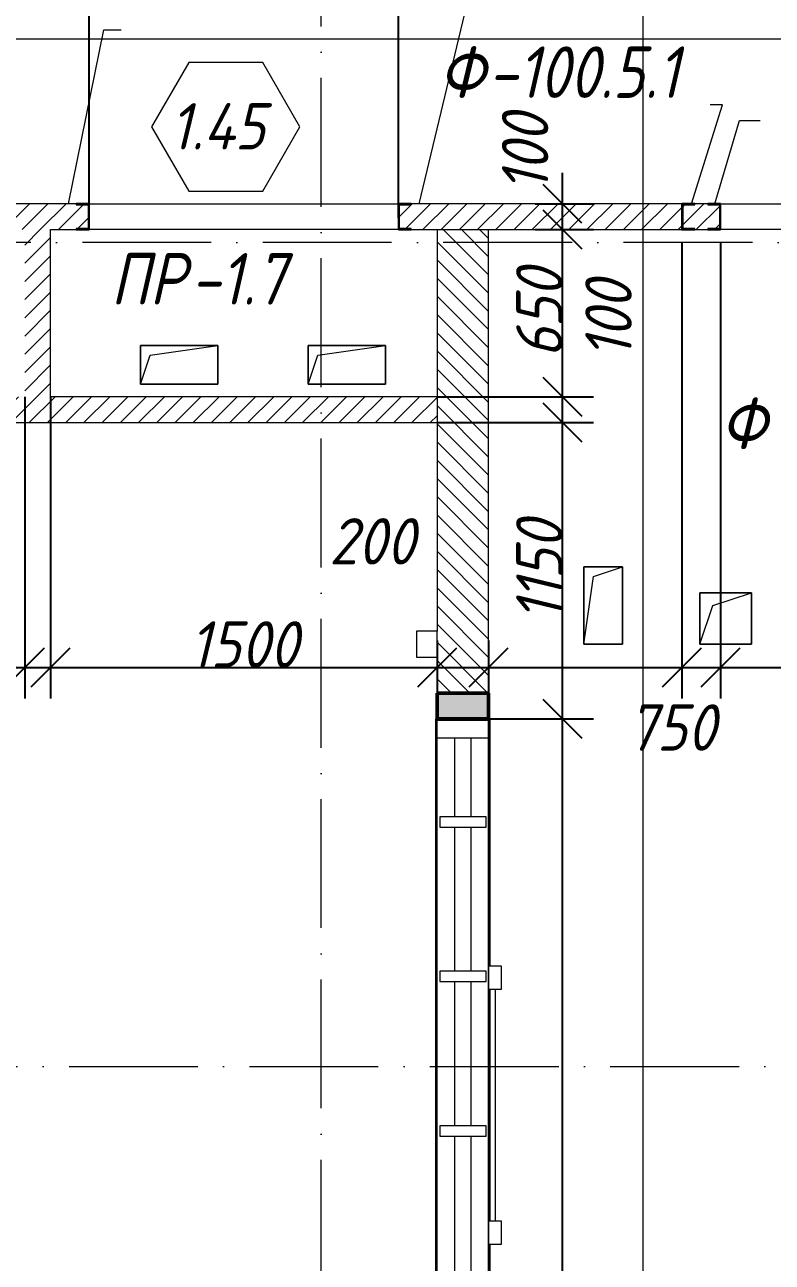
# Model space of a CAD drawing. Header units: millimetres. Extents: x -356862 to 418287, y 0 to 839748.
# Drawn here: x -78651 to -75750, y 608338 to 613143 of the extents above; entities that cross this region are included whole.
import ezdxf

# ---------------------------------------------------------------- set-up
doc = ezdxf.new("R2010")
doc.units = ezdxf.units.MM
doc.linetypes.add('50_200_ШТРИХ_1Т_ш5_п1_п1_', pattern=[700, 500, -100, 0, -100])
for name, color, linetype, lineweight in [('A-____-____-DIMS', 7, 'Continuous', 9), ('A-DOOR-____-IDEN', 7, 'Continuous', 9), ('A-DOOR-____-MCUT', 7, 'Continuous', 13), ('A-DOOR-____-OTLN', 7, 'Continuous', 9), ('A-FLOR-____-OTLN', 7, 'Continuous', 9), ('A-GENM-____-IDEN', 7, 'Continuous', 9), ('A-GENM-____-MCUT', 7, 'Continuous', 25), ('A-GENM-____-OTLN', 7, 'Continuous', 9), ('A-GENM-____-OTLN-1', 7, 'Continuous', 25), ('A-WALL-FNSH-MCUT-1', 7, 'Continuous', 9), ('E-ELEC-EQPM-OTLN', 7, 'Continuous', 9), ('S-BEAM-____-OTLN', 7, 'Continuous', 9), ('S-COLS-____-OTLN', 7, 'Continuous', 9), ('S-GRID-____-OTLN-1', 7, '50_200_ШТРИХ_1Т_ш5_п1_п1_', 9)]:
    doc.layers.add(name, color=color, linetype=linetype, lineweight=lineweight)
for name, color, linetype, lineweight, true_color in [('A-DOOR-____-OTLN-1', 7, 'Continuous', 9, 0xffffff), ('A-WALL-____-MCUT-4', 7, 'Continuous', 13, 0x000000), ('A-WALL-____-PATT-3', 9, 'Continuous', 9, 0x808080), ('A-WALL-____-PATT-4', 9, 'Continuous', 9, 0x808080), ('G-____-____-SYMB-1', 9, 'Continuous', 9, 0x808080), ('G-____-____-SYMB-2', 7, 'Continuous', 9, 0x000000), ('I-WALL-____-OTLN-1', 7, 'Continuous', 9, 0x000000), ('I-WALL-____-OTLN-2', 7, 'Continuous', 9, 0x000000), ('S-COLS-____-MCUT-1', 7, 'Continuous', 50, 0x000000), ('S-COLS-____-OTLN-1', 7, 'Continuous', 9, 0x000000)]:
    doc.layers.add(name, color=color, linetype=linetype, lineweight=lineweight, true_color=true_color)
doc.styles.add('ISOCPEUR_I_10', font='isocpeui.ttf', dxfattribs={"width": 0.9, "height": 180})
doc.styles.add('ISOCPEUR_I_14', font='isocpeui.ttf', dxfattribs={"width": 0.9, "height": 180})
doc.styles.add('ISOCPEUR_I_2', font='isocpeui.ttf', dxfattribs={"width": 0.85, "height": 2.3})
doc.dimstyles.new('ISO-1_8_0_9К_СРЕДНИЙ_Кладочные_5', dxfattribs={"dimscale": 304.8, "dimtxt": 179.276612, "dimasz": 0.492126, "dimexe": 0.393701, "dimexo": 0, "dimgap": 0, "dimtad": 1, "dimdec": 3, "dimrnd": 0.001, "dimdsep": 46, "dimtxsty": 'ISOCPEUR_I_10', "dimblk1": 'OBLIQUE', "dimblk2": 'OBLIQUE', "dimsah": 1, "dimcen": 0.09, "dimdle": 0.393701, "dimazin": 0, "dimtfac": 1, "dimtdec": 4, "dimtix": 1, "dimtmove": 2, "dimatfit": 3, "dimfxl": 1, "dimtvp": 1, "dimtolj": 1, "dimtzin": 0, "dimarcsym": 2})
doc.dimstyles.new('ISO-1_8_0_9К_СРЕДНИЙ_Кладочные_6', dxfattribs={"dimscale": 304.8, "dimtxt": 179.276612, "dimasz": 0.492126, "dimexe": 0.393701, "dimexo": 0, "dimgap": 0, "dimtad": 1, "dimdec": 3, "dimrnd": 0.001, "dimdsep": 46, "dimtxsty": 'ISOCPEUR_I_14', "dimblk1": 'OBLIQUE', "dimblk2": 'OBLIQUE', "dimsah": 1, "dimcen": 0.09, "dimdle": 0.393701, "dimazin": 0, "dimtfac": 1, "dimtdec": 4, "dimtix": 1, "dimtmove": 0, "dimatfit": 3, "dimfxl": 1, "dimtvp": 1, "dimtolj": 1, "dimtzin": 0, "dimarcsym": 2})
pattern_1 = [(45, (-175000.736, 544716.51), (-35.35534, 35.35534), [])]

# ---------------------------------------------------------------- blocks, each defined once
blk = doc.blocks.new('154_Фахверк_СКБ_Швеллер - Тип_100_4010-27789772-АР1_Кладочный план 1 этажа в осях 1-64_Ю-ЯЯ')
at = {"layer": 'A-GENM-____-MCUT'}
for p, q in [((175, 50), (125, 50)), ((125, 50), (125, -50)), ((175, 47), (175, 50)), ((128, 47), (175, 47)), ((128, -47), (128, 47)), ((175, -47), (128, -47)), ((175, -50), (175, -47)), ((125, -50), (175, -50))]:
    blk.add_line(p, q, dxfattribs=at)
blk = doc.blocks.new('DM_Штора_Противопожарная_Doormaster_EI-60 - ш_900 х в_2300 горячий цех-29093161-АР1_Кладочный план 1 этажа в осях 1-64_Ю-ЯЯ')
at = {"layer": 'A-DOOR-____-MCUT'}
for p, q in [((-325, 150), (-415, 150)), ((-415, 150), (-415, 100)), ((-325, 100), (-325, 150)), ((575, 150), (575, 100)), ((665, 150), (575, 150)), ((665, 100), (665, 150)), ((-415, 100), (-325, 100)), ((-325, 125), (575, 125)), ((575, 100), (665, 100))]:
    blk.add_line(p, q, dxfattribs=at)
at = {"layer": 'E-ELEC-EQPM-OTLN'}
for p, q in [((-1615, -100), (-1715, -100)), ((-1715, -100), (-1715, -180)), ((-1615, -180), (-1615, -100)), ((-1715, -180), (-1615, -180))]:
    blk.add_line(p, q, dxfattribs=at)
blk = doc.blocks.new('ПР_Уголок - ПР_Уголок-37035708-АР1_Кладочный план 1 этажа в осях 1-64_Ю-ЯЯ')
at = {"layer": 'S-BEAM-____-OTLN'}
for p, q in [((0, 0), (0, -6)), ((0, 0), (6800, 0)), ((380, -75), (75, -75)), ((980, -75), (420, -75)), ((1580, -75), (1020, -75)), ((2180, -75), (1620, -75))]:
    blk.add_line(p, q, dxfattribs=at)
blk = doc.blocks.new('ПР_Уголок - ПР_Уголок-37035709-АР1_Кладочный план 1 этажа в осях 1-64_Ю-ЯЯ')
at = {"layer": 'S-BEAM-____-OTLN'}
for p, q in [((75, 75), (380, 75)), ((420, 75), (980, 75)), ((1020, 75), (1580, 75)), ((1620, 75), (2180, 75)), ((0, 6), (0, 0)), ((960, 0), (0, 0)), ((1950, 0), (1050, 0)), ((6800, 0), (2040, 0))]:
    blk.add_line(p, q, dxfattribs=at)
blk = doc.blocks.new('ПР_Уголок - ПР_Уголок-37035710-АР1_Кладочный план 1 этажа в осях 1-64_Ю-ЯЯ')
at = {"layer": 'S-BEAM-____-OTLN'}
for p, q in [((0, -6), (0, 0)), ((200, 0), (200, -6)), ((0, -75), (0, -6)), ((200, -6), (0, -6)), ((200, -6), (200, -75)), ((200, -75), (0, -75))]:
    blk.add_line(p, q, dxfattribs=at)
blk = doc.blocks.new('ПР_Пластина - ПР_Пластина-27605713-АР1_Кладочный план 1 этажа в осях 1-64_Ю-ЯЯ')
at = {"layer": 'S-BEAM-____-OTLN'}
for p, q in [((40, 180), (0, 180)), ((0, 180), (0, 0)), ((40, 0), (40, 180)), ((0, 0), (40, 0))]:
    blk.add_line(p, q, dxfattribs=at)
blk = doc.blocks.new('AR_Отверстие прямоугольное _в плите_ - AR_Отверстие прямоугольное _в плите_-30229441-АР1_Кладочный план 1 этажа в осях 1-64_Ю-ЯЯ')
at = {"layer": 'A-GENM-____-OTLN'}
for p, q in [((150, 75), (-150, 75)), ((-150, 75), (-150, -75)), ((-112.5, 37.5), (150, 75)), ((150, -75), (150, 75)), ((-150, -75), (-112.5, 37.5)), ((-150, -75), (150, -75))]:
    blk.add_line(p, q, dxfattribs=at)
blk = doc.blocks.new('AR_Отверстие прямоугольное _в плите_ - AR_Отверстие прямоугольное _в плите_-30459630-АР1_Кладочный план 1 этажа в осях 1-64_Ю-ЯЯ')
at = {"layer": 'A-GENM-____-OTLN'}
for p, q in [((75, 150), (-75, 150)), ((-75, 150), (-75, -150)), ((-37.5, 112.5), (75, 150)), ((75, -150), (75, 150)), ((-75, -150), (-37.5, 112.5)), ((-75, -150), (75, -150))]:
    blk.add_line(p, q, dxfattribs=at)
blk = doc.blocks.new('AR_Отверстие прямоугольное _в плите_ - AR_Отверстие прямоугольное _в плите_-30459597-АР1_Кладочный план 1 этажа в осях 1-64_Ю-ЯЯ')
at = {"layer": 'A-GENM-____-OTLN'}
for p, q in [((100, 100), (-100, 100)), ((-100, 100), (-100, -100)), ((-50, 50), (100, 100)), ((100, -100), (100, 100)), ((-100, -100), (-50, 50)), ((-100, -100), (100, -100))]:
    blk.add_line(p, q, dxfattribs=at)
blk = doc.blocks.new('Проем_Дверь_Прямоугольный - 6800х2300h_витражные проемы-35273744-АР1_Кладочный план 1 этажа в осях 1-64_Ю-ЯЯ')
at = {"layer": 'A-DOOR-____-OTLN-1'}
for p, q in [((3400, 100), (-3400, 100)), ((3400, -100), (-3400, -100))]:
    blk.add_line(p, q, dxfattribs=at)
blk = doc.blocks.new('BSC_Колонна _Прямоугольная1 - 200х100 _металл_-35572301-АР1_Кладочный план 1 этажа в осях 1-64_Ю-ЯЯ')
at = {"layer": 'S-COLS-____-OTLN-1'}
blk.add_hatch(color=256, dxfattribs=at).paths.add_polyline_path([(100, -50), (100, 50), (-100, 50), (-100, -50)], flags=0)
at = {"layer": 'S-COLS-____-MCUT-1'}
for p, q in [((100, 50), (-100, 50)), ((-100, 50), (-100, -50)), ((100, -50), (100, 50)), ((-100, -50), (100, -50))]:
    blk.add_line(p, q, dxfattribs=at)
blk = doc.blocks.new('154_Фахверк_СКБ_Швеллер - Тип_100_4010_1-28088705-АР1_Кладочный план 1 этажа в осях 1-64_Ю-ЯЯ')
at = {"layer": 'A-GENM-____-MCUT'}
for p, q in [((175, 50), (125, 50)), ((125, 50), (125, -50)), ((175, 47), (175, 50)), ((128, 47), (175, 47)), ((128, -47), (128, 47)), ((175, -47), (128, -47)), ((175, -50), (175, -47)), ((125, -50), (175, -50))]:
    blk.add_line(p, q, dxfattribs=at)
blk = doc.blocks.new('_Oblique')
at = {"color": 0, "linetype": 'ByBlock', "lineweight": -2}
blk.add_line((-0.5, -0.5), (0.5, 0.5), dxfattribs=at)
blk = doc.blocks.new('*D13031')
at = {"layer": 'A-____-____-DIMS', "color": 0, "lineweight": -2, "transparency": 16777216}
for p, q in [((-76564, 603527.6), (-76564, 610567.6)), ((-76850.7, 610447.6), (-76444, 610447.6)), ((-76850.7, 603647.6), (-76444, 603647.6))]:
    blk.add_line(p, q, dxfattribs=at)
at = {"layer": 'Defpoints', "color": 0, "transparency": 16777216}
for p in [(-76850.7, 610447.6), (-76564, 610447.6), (-76850.7, 603647.6)]:
    blk.add_point(p, dxfattribs=at)
at = {"layer": 'A-____-____-DIMS', "color": 0, "lineweight": -2, "transparency": 16777216, "xscale": 150, "yscale": 150, "zscale": 150}
for p, rotation in [((-76564, 610447.6), 90), ((-76564, 603647.6), 270)]:
    blk.add_blockref('_Oblique', p, dxfattribs=dict(at, rotation=rotation))
at = {"layer": 'A-____-____-DIMS', "color": 0, "transparency": 16777216, "insert": (-76654, 607047.6), "char_height": 180, "width": 546.104, "attachment_point": 5, "rotation": 90, "style": 'ISOCPEUR_I_14'}
blk.add_mtext('\\A1;6800', dxfattribs=at)
blk = doc.blocks.new('*D13032')
at = {"layer": 'A-____-____-DIMS', "color": 0, "lineweight": -2, "transparency": 16777216}
for p, q in [((-76564, 610327.6), (-76564, 611717.6)), ((-77050.7, 611597.6), (-76444, 611597.6)), ((-76850.7, 610447.6), (-76444, 610447.6))]:
    blk.add_line(p, q, dxfattribs=at)
at = {"layer": 'Defpoints', "color": 0, "transparency": 16777216}
for p in [(-77050.7, 611597.6), (-76564, 611597.6), (-76850.7, 610447.6)]:
    blk.add_point(p, dxfattribs=at)
at = {"layer": 'A-____-____-DIMS', "color": 0, "lineweight": -2, "transparency": 16777216, "xscale": 150, "yscale": 150, "zscale": 150}
for p, rotation in [((-76564, 611597.6), 90), ((-76564, 610447.6), 270)]:
    blk.add_blockref('_Oblique', p, dxfattribs=dict(at, rotation=rotation))
at = {"layer": 'A-____-____-DIMS', "color": 0, "transparency": 16777216, "insert": (-76654, 611022.6), "char_height": 180, "width": 463.361, "attachment_point": 5, "rotation": 90, "style": 'ISOCPEUR_I_14'}
blk.add_mtext('\\A1;1150', dxfattribs=at)
blk = doc.blocks.new('*D13033')
at = {"layer": 'A-____-____-DIMS', "color": 0, "lineweight": -2, "transparency": 16777216}
for p, q in [((-76564, 611477.6), (-76564, 611817.6)), ((-77050.7, 611697.6), (-76444, 611697.6)), ((-77050.7, 611597.6), (-76444, 611597.6))]:
    blk.add_line(p, q, dxfattribs=at)
at = {"layer": 'Defpoints', "color": 0, "transparency": 16777216}
for p in [(-77050.7, 611697.6), (-76564, 611697.6), (-77050.7, 611597.6)]:
    blk.add_point(p, dxfattribs=at)
at = {"layer": 'A-____-____-DIMS', "color": 0, "lineweight": -2, "transparency": 16777216, "xscale": 150, "yscale": 150, "zscale": 150}
for p, rotation in [((-76564, 611697.6), 90), ((-76564, 611597.6), 270)]:
    blk.add_blockref('_Oblique', p, dxfattribs=dict(at, rotation=rotation))
at = {"layer": 'A-____-____-DIMS', "color": 0, "transparency": 16777216, "insert": (-76475.6, 611846.1), "char_height": 180, "width": 368.207, "attachment_point": 1, "rotation": 90, "line_spacing_factor": 1.149209, "style": 'ISOCPEUR_I_10'}
blk.add_mtext('\\A1;100', dxfattribs=at)
blk = doc.blocks.new('*D13034')
at = {"layer": 'A-____-____-DIMS', "color": 0, "lineweight": -2, "transparency": 16777216}
for p, q in [((-76564, 611577.6), (-76564, 612467.6)), ((-76670.1, 612347.6), (-76444, 612347.6)), ((-77050.7, 611697.6), (-76444, 611697.6))]:
    blk.add_line(p, q, dxfattribs=at)
at = {"layer": 'Defpoints', "color": 0, "transparency": 16777216}
for p in [(-76670.1, 612347.6), (-76564, 612347.6), (-77050.7, 611697.6)]:
    blk.add_point(p, dxfattribs=at)
at = {"layer": 'A-____-____-DIMS', "color": 0, "lineweight": -2, "transparency": 16777216, "xscale": 150, "yscale": 150, "zscale": 150}
for p, rotation in [((-76564, 612347.6), 90), ((-76564, 611697.6), 270)]:
    blk.add_blockref('_Oblique', p, dxfattribs=dict(at, rotation=rotation))
at = {"layer": 'A-____-____-DIMS', "color": 0, "transparency": 16777216, "insert": (-76654, 612022.6), "char_height": 180, "width": 409.578, "attachment_point": 5, "rotation": 90, "style": 'ISOCPEUR_I_14'}
blk.add_mtext('\\A1;650', dxfattribs=at)
blk = doc.blocks.new('*D13035')
at = {"layer": 'A-____-____-DIMS', "color": 0, "lineweight": -2, "transparency": 16777216}
for p, q in [((-76564, 612227.6), (-76564, 612567.6)), ((-76670.1, 612447.6), (-76444, 612447.6)), ((-76670.1, 612347.6), (-76444, 612347.6))]:
    blk.add_line(p, q, dxfattribs=at)
at = {"layer": 'Defpoints', "color": 0, "transparency": 16777216}
for p in [(-76670.1, 612447.6), (-76564, 612447.6), (-76670.1, 612347.6)]:
    blk.add_point(p, dxfattribs=at)
at = {"layer": 'A-____-____-DIMS', "color": 0, "lineweight": -2, "transparency": 16777216, "xscale": 150, "yscale": 150, "zscale": 150}
for p, rotation in [((-76564, 612447.6), 90), ((-76564, 612347.6), 270)]:
    blk.add_blockref('_Oblique', p, dxfattribs=dict(at, rotation=rotation))
at = {"layer": 'A-____-____-DIMS', "color": 0, "transparency": 16777216, "insert": (-76799.2, 612493.5), "char_height": 180, "width": 368.207, "attachment_point": 1, "rotation": 90, "line_spacing_factor": 1.149209, "style": 'ISOCPEUR_I_10'}
blk.add_mtext('\\A1;100', dxfattribs=at)
blk = doc.blocks.new('*D12808')
at = {"layer": 'A-____-____-DIMS', "color": 0, "lineweight": -2, "transparency": 16777216}
for p, q in [((-80150.7, 611697.6), (-80150.7, 610526.3)), ((-78650.7, 611697.6), (-78650.7, 610526.3)), ((-80270.7, 610646.3), (-78530.7, 610646.3))]:
    blk.add_line(p, q, dxfattribs=at)
at = {"layer": 'Defpoints', "color": 0, "transparency": 16777216}
for p in [(-80150.7, 611697.6), (-78650.7, 611697.6), (-78650.7, 610646.3)]:
    blk.add_point(p, dxfattribs=at)
at = {"layer": 'A-____-____-DIMS', "color": 0, "lineweight": -2, "transparency": 16777216, "xscale": 150, "yscale": 150, "zscale": 150, "rotation": 180}
blk.add_blockref('_Oblique', (-80150.7, 610646.3), dxfattribs=at)
at = {"layer": 'A-____-____-DIMS', "color": 0, "lineweight": -2, "transparency": 16777216, "xscale": 150, "yscale": 150, "zscale": 150}
blk.add_blockref('_Oblique', (-78650.7, 610646.3), dxfattribs=at)
at = {"layer": 'A-____-____-DIMS', "color": 0, "transparency": 16777216, "insert": (-79400.7, 610736.3), "char_height": 180, "width": 504.733, "attachment_point": 5, "style": 'ISOCPEUR_I_14'}
blk.add_mtext('\\A1;1500', dxfattribs=at)
blk = doc.blocks.new('*D12809')
at = {"layer": 'A-____-____-DIMS', "color": 0, "lineweight": -2, "transparency": 16777216}
for p, q in [((-78650.7, 611697.6), (-78650.7, 610526.3)), ((-78550.7, 611697.6), (-78550.7, 610526.3)), ((-78770.7, 610646.3), (-78430.7, 610646.3))]:
    blk.add_line(p, q, dxfattribs=at)
at = {"layer": 'Defpoints', "color": 0, "transparency": 16777216}
for p in [(-78650.7, 611697.6), (-78550.7, 611697.6), (-78550.7, 610646.3)]:
    blk.add_point(p, dxfattribs=at)
at = {"layer": 'A-____-____-DIMS', "color": 0, "lineweight": -2, "transparency": 16777216, "xscale": 150, "yscale": 150, "zscale": 150, "rotation": 180}
blk.add_blockref('_Oblique', (-78650.7, 610646.3), dxfattribs=at)
at = {"layer": 'A-____-____-DIMS', "color": 0, "lineweight": -2, "transparency": 16777216, "xscale": 150, "yscale": 150, "zscale": 150}
blk.add_blockref('_Oblique', (-78550.7, 610646.3), dxfattribs=at)
at = {"layer": 'A-____-____-DIMS', "color": 0, "transparency": 16777216, "insert": (-79193.9, 610503.9), "char_height": 180, "width": 368.207, "attachment_point": 1, "line_spacing_factor": 1.149209, "style": 'ISOCPEUR_I_10'}
blk.add_mtext('\\A1;100', dxfattribs=at)
blk = doc.blocks.new('*D12810')
at = {"layer": 'A-____-____-DIMS', "color": 0, "lineweight": -2, "transparency": 16777216}
for p, q in [((-78550.7, 611697.6), (-78550.7, 610526.3)), ((-77050.7, 610752.3), (-77050.7, 610526.3)), ((-78670.7, 610646.3), (-76930.7, 610646.3))]:
    blk.add_line(p, q, dxfattribs=at)
at = {"layer": 'Defpoints', "color": 0, "transparency": 16777216}
for p in [(-78550.7, 611697.6), (-77050.7, 610752.3), (-77050.7, 610646.3)]:
    blk.add_point(p, dxfattribs=at)
at = {"layer": 'A-____-____-DIMS', "color": 0, "lineweight": -2, "transparency": 16777216, "xscale": 150, "yscale": 150, "zscale": 150, "rotation": 180}
blk.add_blockref('_Oblique', (-78550.7, 610646.3), dxfattribs=at)
at = {"layer": 'A-____-____-DIMS', "color": 0, "lineweight": -2, "transparency": 16777216, "xscale": 150, "yscale": 150, "zscale": 150}
blk.add_blockref('_Oblique', (-77050.7, 610646.3), dxfattribs=at)
at = {"layer": 'A-____-____-DIMS', "color": 0, "transparency": 16777216, "insert": (-77800.7, 610736.3), "char_height": 180, "width": 504.733, "attachment_point": 5, "style": 'ISOCPEUR_I_14'}
blk.add_mtext('\\A1;1500', dxfattribs=at)
blk = doc.blocks.new('*D12811')
at = {"layer": 'A-____-____-DIMS', "color": 0, "lineweight": -2, "transparency": 16777216}
for p, q in [((-77050.7, 610752.3), (-77050.7, 610526.3)), ((-76850.7, 610752.3), (-76850.7, 610526.3)), ((-77170.7, 610646.3), (-76730.7, 610646.3))]:
    blk.add_line(p, q, dxfattribs=at)
at = {"layer": 'Defpoints', "color": 0, "transparency": 16777216}
for p in [(-77050.7, 610752.3), (-76850.7, 610752.3), (-76850.7, 610646.3)]:
    blk.add_point(p, dxfattribs=at)
at = {"layer": 'A-____-____-DIMS', "color": 0, "lineweight": -2, "transparency": 16777216, "xscale": 150, "yscale": 150, "zscale": 150, "rotation": 180}
blk.add_blockref('_Oblique', (-77050.7, 610646.3), dxfattribs=at)
at = {"layer": 'A-____-____-DIMS', "color": 0, "lineweight": -2, "transparency": 16777216, "xscale": 150, "yscale": 150, "zscale": 150}
blk.add_blockref('_Oblique', (-76850.7, 610646.3), dxfattribs=at)
at = {"layer": 'A-____-____-DIMS', "color": 0, "transparency": 16777216, "insert": (-77469.9, 611226.9), "char_height": 180, "width": 409.578, "attachment_point": 1, "line_spacing_factor": 1.149209, "style": 'ISOCPEUR_I_10'}
blk.add_mtext('\\A1;200', dxfattribs=at)
blk = doc.blocks.new('*D12812')
at = {"layer": 'A-____-____-DIMS', "color": 0, "lineweight": -2, "transparency": 16777216}
for p, q in [((-76100.7, 612297.6), (-76100.7, 610526.3)), ((-76850.7, 610752.3), (-76850.7, 610526.3)), ((-76970.7, 610646.3), (-75980.7, 610646.3))]:
    blk.add_line(p, q, dxfattribs=at)
at = {"layer": 'Defpoints', "color": 0, "transparency": 16777216}
for p in [(-76100.7, 612297.6), (-76850.7, 610752.3), (-76100.7, 610646.3)]:
    blk.add_point(p, dxfattribs=at)
at = {"layer": 'A-____-____-DIMS', "color": 0, "lineweight": -2, "transparency": 16777216, "xscale": 150, "yscale": 150, "zscale": 150, "rotation": 180}
blk.add_blockref('_Oblique', (-76850.7, 610646.3), dxfattribs=at)
at = {"layer": 'A-____-____-DIMS', "color": 0, "lineweight": -2, "transparency": 16777216, "xscale": 150, "yscale": 150, "zscale": 150}
blk.add_blockref('_Oblique', (-76100.7, 610646.3), dxfattribs=at)
at = {"layer": 'A-____-____-DIMS', "color": 0, "transparency": 16777216, "insert": (-76312.2, 610503.9), "char_height": 180, "width": 409.578, "attachment_point": 1, "line_spacing_factor": 1.149209, "style": 'ISOCPEUR_I_10'}
blk.add_mtext('\\A1;750', dxfattribs=at)
blk = doc.blocks.new('*D12813')
at = {"layer": 'A-____-____-DIMS', "color": 0, "lineweight": -2, "transparency": 16777216}
for p, q in [((-76100.7, 612297.6), (-76100.7, 610526.3)), ((-75950.7, 612297.6), (-75950.7, 610526.3)), ((-76220.7, 610646.3), (-75830.7, 610646.3))]:
    blk.add_line(p, q, dxfattribs=at)
at = {"layer": 'Defpoints', "color": 0, "transparency": 16777216}
for p in [(-76100.7, 612297.6), (-75950.7, 612297.6), (-75950.7, 610646.3)]:
    blk.add_point(p, dxfattribs=at)
at = {"layer": 'A-____-____-DIMS', "color": 0, "lineweight": -2, "transparency": 16777216, "xscale": 150, "yscale": 150, "zscale": 150, "rotation": 180}
blk.add_blockref('_Oblique', (-76100.7, 610646.3), dxfattribs=at)
at = {"layer": 'A-____-____-DIMS', "color": 0, "lineweight": -2, "transparency": 16777216, "xscale": 150, "yscale": 150, "zscale": 150}
blk.add_blockref('_Oblique', (-75950.7, 610646.3), dxfattribs=at)
at = {"layer": 'A-____-____-DIMS', "color": 0, "transparency": 16777216, "insert": (-75677, 610503.9), "char_height": 180, "width": 368.207, "attachment_point": 1, "line_spacing_factor": 1.149209, "style": 'ISOCPEUR_I_10'}
blk.add_mtext('\\A1;150', dxfattribs=at)
blk = doc.blocks.new('*D12814')
at = {"layer": 'A-____-____-DIMS', "color": 0, "lineweight": -2, "transparency": 16777216}
for p, q in [((-75950.7, 612297.6), (-75950.7, 610526.3)), ((-74850.7, 612297.6), (-74850.7, 610526.3)), ((-76070.7, 610646.3), (-74730.7, 610646.3))]:
    blk.add_line(p, q, dxfattribs=at)
at = {"layer": 'Defpoints', "color": 0, "transparency": 16777216}
for p in [(-75950.7, 612297.6), (-74850.7, 612297.6), (-74850.7, 610646.3)]:
    blk.add_point(p, dxfattribs=at)
at = {"layer": 'A-____-____-DIMS', "color": 0, "lineweight": -2, "transparency": 16777216, "xscale": 150, "yscale": 150, "zscale": 150, "rotation": 180}
blk.add_blockref('_Oblique', (-75950.7, 610646.3), dxfattribs=at)
at = {"layer": 'A-____-____-DIMS', "color": 0, "lineweight": -2, "transparency": 16777216, "xscale": 150, "yscale": 150, "zscale": 150}
blk.add_blockref('_Oblique', (-74850.7, 610646.3), dxfattribs=at)
at = {"layer": 'A-____-____-DIMS', "color": 0, "transparency": 16777216, "insert": (-75400.7, 610736.3), "char_height": 180, "width": 463.361, "attachment_point": 5, "style": 'ISOCPEUR_I_14'}
blk.add_mtext('\\A1;1100', dxfattribs=at)
blk = doc.blocks.new('*D12823')
at = {"layer": 'A-____-____-DIMS', "color": 0, "lineweight": -2, "transparency": 16777216}
for p, q in [((-78800.7, 612392.8), (-78800.7, 613537.1)), ((-78400.7, 612392.8), (-78400.7, 613537.1)), ((-78920.7, 613417.1), (-78280.7, 613417.1))]:
    blk.add_line(p, q, dxfattribs=at)
at = {"layer": 'Defpoints', "color": 0, "transparency": 16777216}
for p in [(-78400.7, 613417.1), (-78800.7, 612392.8), (-78400.7, 612392.8)]:
    blk.add_point(p, dxfattribs=at)
at = {"layer": 'A-____-____-DIMS', "color": 0, "lineweight": -2, "transparency": 16777216, "xscale": 150, "yscale": 150, "zscale": 150, "rotation": 180}
blk.add_blockref('_Oblique', (-78800.7, 613417.1), dxfattribs=at)
at = {"layer": 'A-____-____-DIMS', "color": 0, "lineweight": -2, "transparency": 16777216, "xscale": 150, "yscale": 150, "zscale": 150}
blk.add_blockref('_Oblique', (-78400.7, 613417.1), dxfattribs=at)
at = {"layer": 'A-____-____-DIMS', "color": 0, "transparency": 16777216, "insert": (-78600.7, 613507.1), "char_height": 180, "width": 426.127, "attachment_point": 5, "style": 'ISOCPEUR_I_14'}
blk.add_mtext('\\A1;400', dxfattribs=at)
blk = doc.blocks.new('*D12824')
at = {"layer": 'A-____-____-DIMS', "color": 0, "lineweight": -2, "transparency": 16777216}
for p, q in [((-78400.7, 612392.8), (-78400.7, 613537.1)), ((-77200.7, 612392.8), (-77200.7, 613537.1)), ((-78520.7, 613417.1), (-77080.7, 613417.1))]:
    blk.add_line(p, q, dxfattribs=at)
at = {"layer": 'Defpoints', "color": 0, "transparency": 16777216}
for p in [(-77200.7, 613417.1), (-78400.7, 612392.8), (-77200.7, 612392.8)]:
    blk.add_point(p, dxfattribs=at)
at = {"layer": 'A-____-____-DIMS', "color": 0, "lineweight": -2, "transparency": 16777216, "xscale": 150, "yscale": 150, "zscale": 150, "rotation": 180}
blk.add_blockref('_Oblique', (-78400.7, 613417.1), dxfattribs=at)
at = {"layer": 'A-____-____-DIMS', "color": 0, "lineweight": -2, "transparency": 16777216, "xscale": 150, "yscale": 150, "zscale": 150}
blk.add_blockref('_Oblique', (-77200.7, 613417.1), dxfattribs=at)
at = {"layer": 'A-____-____-DIMS', "color": 0, "transparency": 16777216, "insert": (-77800.7, 613507.1), "char_height": 180, "width": 504.733, "attachment_point": 5, "style": 'ISOCPEUR_I_14'}
blk.add_mtext('\\A1;1200', dxfattribs=at)
blk = doc.blocks.new('Марка проема - марка проема-27336095-АР1_Кладочный план 1 этажа в осях 1-64_Ю-ЯЯ')
at = {"layer": 'A-DOOR-____-IDEN'}
for p, q in [((-1.439, 0.159), (-2.877, -2.333)), ((1.439, 0.159), (-1.439, 0.159)), ((2.877, -2.333), (1.439, 0.159)), ((-2.877, -2.333), (-1.439, -4.825)), ((1.439, -4.825), (2.877, -2.333)), ((-1.439, -4.825), (1.439, -4.825))]:
    blk.add_line(p, q, dxfattribs=at)

msp = doc.modelspace()

# ---------------------------------------------------------------- hatches: boundary and pattern name
at = {"layer": 'A-WALL-____-PATT-3'}
h = msp.add_hatch(dxfattribs=at)
h.set_pattern_fill('FP_6', color=256, style=0, pattern_type=2)
h.set_pattern_definition([(135, (-175000.736, 544716.51), (-35.35534, -35.35534), [])])
h.paths.add_polyline_path([(-76850.7357, 610547.5526), (-76850.7357, 612347.5526), (-77050.7357, 612347.5526), (-77050.7357, 610547.5526)], flags=0)
at = {"layer": 'A-WALL-____-PATT-4'}
h = msp.add_hatch(dxfattribs=at)
h.set_pattern_fill('FP_5', color=256, style=0, pattern_type=2)
h.set_pattern_definition(pattern_1)
h.paths.add_polyline_path([(-80150.7357, 612347.5526), (-80050.7357, 612347.5526), (-80050.7357, 612350.5526), (-80003.7357, 612350.5526), (-80003.7357, 612444.5526), (-80050.7357, 612444.5526), (-80050.7357, 612447.5526), (-80150.7357, 612447.5526), (-80150.7357, 612350.5526)], flags=0)
h.paths.add_polyline_path([(-74000.7357, 612347.5526), (-74000.7357, 612372.5526), (-74006.7357, 612372.5526), (-74006.7357, 612447.5526), (-74800.7357, 612447.5526), (-74800.7357, 612444.5526), (-74847.7357, 612444.5526), (-74847.7357, 612350.5526), (-74800.7357, 612350.5526), (-74800.7357, 612347.5526), (-74006.7357, 612347.5526)], flags=0)
h.paths.add_polyline_path([(-76050.7357, 612347.5526), (-76000.7357, 612347.5526), (-76000.7357, 612350.5526), (-75953.7357, 612350.5526), (-75953.7357, 612444.5526), (-76000.7357, 612444.5526), (-76000.7357, 612447.5526), (-76050.7357, 612447.5526), (-76050.7357, 612444.5526), (-76097.7357, 612444.5526), (-76097.7357, 612350.5526), (-76050.7357, 612350.5526)], flags=0)
h.paths.add_polyline_path([(-76100.7357, 612347.5526), (-76100.7357, 612447.5526), (-77150.7357, 612447.5526), (-77150.7357, 612444.5526), (-77197.7357, 612444.5526), (-77197.7357, 612350.5526), (-77150.7357, 612350.5526), (-77150.7357, 612347.5526)], flags=0)
h.paths.add_polyline_path([(-78750.7357, 612347.5526), (-78450.7357, 612347.5526), (-78450.7357, 612350.5526), (-78403.7357, 612350.5526), (-78403.7357, 612444.5526), (-78450.7357, 612444.5526), (-78450.7357, 612447.5526), (-78750.7357, 612447.5526), (-78750.7357, 612444.5526), (-78797.7357, 612444.5526), (-78797.7357, 612350.5526), (-78750.7357, 612350.5526)], flags=0)
h = msp.add_hatch(dxfattribs=at)
h.set_pattern_fill('FP_5', color=256, style=0, pattern_type=2)
h.set_pattern_definition(pattern_1)
h.paths.add_polyline_path([(-78550.7357, 611697.5526), (-78550.7357, 612347.5526), (-78650.7357, 612347.5526), (-78650.7357, 611697.5526)], flags=0)
h = msp.add_hatch(dxfattribs=at)
h.set_pattern_fill('FP_5', color=256, style=0, pattern_type=2)
h.set_pattern_definition(pattern_1)
h.paths.add_polyline_path([(-79572.2073, 611597.5526), (-77050.7357, 611597.5526), (-77050.7357, 611697.5526), (-80250.7357, 611697.5526), (-80250.7357, 611597.5526)], flags=0)

# ---------------------------------------------------------------- linework, layer by layer
at = {"layer": 'A-FLOR-____-OTLN'}
for p, q in [((-78201.2159, 611897.2051), (-77901.2159, 611897.2051)), ((-78201.2159, 611747.2051), (-78201.2159, 611897.2051)), ((-77901.2159, 611897.2051), (-77901.2159, 611747.2051)), ((-77551.2159, 611897.2051), (-77251.2159, 611897.2051)), ((-77551.2159, 611747.2051), (-77551.2159, 611897.2051)), ((-77251.2159, 611897.2051), (-77251.2159, 611747.2051)), ((-77901.2159, 611747.2051), (-78201.2159, 611747.2051)), ((-77251.2159, 611747.2051), (-77551.2159, 611747.2051)), ((-76480.7357, 611037.2051), (-76330.7357, 611037.2051)), ((-76480.7357, 610737.2051), (-76480.7357, 611037.2051)), ((-76330.7357, 611037.2051), (-76330.7357, 610737.2051)), ((-76030.7357, 610937.2051), (-75830.7357, 610937.2051)), ((-76030.7357, 610737.2051), (-76030.7357, 610937.2051)), ((-75830.7357, 610937.2051), (-75830.7357, 610737.2051)), ((-76330.7357, 610737.2051), (-76480.7357, 610737.2051)), ((-75830.7357, 610737.2051), (-76030.7357, 610737.2051))]:
    msp.add_line(p, q, dxfattribs=at)
at = {"layer": 'A-GENM-____-IDEN'}
for p, q in [((-77120.7357, 612447.5526), (-76943.4045, 613186.3459)), ((-78480.7357, 612447.5526), (-78343.5663, 613123.0588)), ((-78343.5663, 613123.0588), (-78277.2163, 613123.0588)), ((-76064.1886, 612447.5526), (-75942.9031, 612831.4058)), ((-75942.9031, 612831.4058), (-75991.2866, 612831.4058)), ((-75973.0743, 612447.5526), (-75877.2604, 612771.4058)), ((-75877.2604, 612771.4058), (-75797.4574, 612771.4058))]:
    msp.add_line(p, q, dxfattribs=at)
at = {"layer": 'A-WALL-____-MCUT-4'}
for p, q in [((-77050.7357, 612347.5526), (-77050.7357, 610787.5526)), ((-76850.7357, 610547.5526), (-76850.7357, 612347.5526)), ((-77050.7357, 610687.5526), (-77050.7357, 610547.5526))]:
    msp.add_line(p, q, dxfattribs=at)
at = {"layer": 'A-WALL-FNSH-MCUT-1'}
for p, q in [((-78450.7357, 612447.5526), (-78750.7357, 612447.5526)), ((-76100.7357, 612447.5526), (-77150.7357, 612447.5526)), ((-76000.7357, 612447.5526), (-76050.7357, 612447.5526)), ((-78550.7357, 611697.5526), (-78550.7357, 612347.5526)), ((-78550.7357, 612347.5526), (-78450.7357, 612347.5526)), ((-77150.7357, 612347.5526), (-76100.7357, 612347.5526)), ((-76050.7357, 612347.5526), (-76000.7357, 612347.5526)), ((-77050.7357, 611697.5526), (-78550.7357, 611697.5526)), ((-80250.7357, 611597.5526), (-77050.7357, 611597.5526))]:
    msp.add_line(p, q, dxfattribs=at)
at = {"layer": 'G-____-____-SYMB-1'}
msp.add_line((-76252.5357, 632307.6488), (-76252.5357, 590122.8368), dxfattribs=at)
at = {"layer": 'G-____-____-SYMB-2'}
msp.add_line((-179984.5837, 613087.5526), (-70594.3281, 613087.5526), dxfattribs=at)
at = {"layer": 'I-WALL-____-OTLN-1'}
for p, q in [((-77050.7357, 603722.5526), (-77050.7357, 610372.5526)), ((-76850.7357, 610372.5526), (-76850.7357, 609487.5526)), ((-76850.7357, 609397.5526), (-76850.7357, 608497.5526)), ((-76850.7357, 608407.5526), (-76850.7357, 603722.5526))]:
    msp.add_line(p, q, dxfattribs=at)
at = {"layer": 'I-WALL-____-OTLN-2'}
for p, q in [((-78400.7357, 612447.5526), (-77200.7357, 612447.5526)), ((-75950.7357, 612447.5526), (-74850.7357, 612447.5526)), ((-77200.7357, 612347.5526), (-78400.7357, 612347.5526)), ((-74850.7357, 612347.5526), (-75950.7357, 612347.5526))]:
    msp.add_line(p, q, dxfattribs=at)
at = {"layer": 'S-GRID-____-OTLN-1'}
for p, q in [((-77500.7357, 594233.193), (-77500.7357, 635609.362)), ((-70926.3291, 612297.5526), (-179669.5059, 612297.5526)), ((-81979.4714, 609097.5526), (-70926.3291, 609097.5526))]:
    msp.add_line(p, q, dxfattribs=at)

# ---------------------------------------------------------------- block references
at = {"layer": 'A-DOOR-____-IDEN', "xscale": 99.99999999999993, "yscale": 99.99999999999993, "zscale": 99.99999999999993}
msp.add_blockref('Марка проема - марка проема-27336095-АР1_Кладочный план 1 этажа в осях 1-64_Ю-ЯЯ', (-77870.7357, 612979.5141), dxfattribs=at)
at = {"layer": 'A-DOOR-____-OTLN', "rotation": 269.9999999999998}
for name, p in [('DM_Штора_Противопожарная_Doormaster_EI-60 - ш_900 х в_2300 горячий цех-29093161-АР1_Кладочный план 1 этажа в осях 1-64_Ю-ЯЯ', (-76950.7357, 609072.5526)), ('Проем_Дверь_Прямоугольный - 6800х2300h_витражные проемы-35273744-АР1_Кладочный план 1 этажа в осях 1-64_Ю-ЯЯ', (-76950.7357, 607047.5526))]:
    msp.add_blockref(name, p, dxfattribs=at)
at = {"layer": 'A-GENM-____-OTLN'}
for name, p in [('AR_Отверстие прямоугольное _в плите_ - AR_Отверстие прямоугольное _в плите_-30229441-АР1_Кладочный план 1 этажа в осях 1-64_Ю-ЯЯ', (-78051.2159, 611822.2051)), ('AR_Отверстие прямоугольное _в плите_ - AR_Отверстие прямоугольное _в плите_-30229441-АР1_Кладочный план 1 этажа в осях 1-64_Ю-ЯЯ', (-77401.2159, 611822.2051)), ('AR_Отверстие прямоугольное _в плите_ - AR_Отверстие прямоугольное _в плите_-30459630-АР1_Кладочный план 1 этажа в осях 1-64_Ю-ЯЯ', (-76405.7357, 610887.2051)), ('AR_Отверстие прямоугольное _в плите_ - AR_Отверстие прямоугольное _в плите_-30459597-АР1_Кладочный план 1 этажа в осях 1-64_Ю-ЯЯ', (-75930.7357, 610837.2051))]:
    msp.add_blockref(name, p, dxfattribs=at)
at = {"layer": 'A-GENM-____-OTLN-1', "rotation": 180}
for p in [(-78275.7357, 612397.5526), (-75825.7357, 612397.5526)]:
    msp.add_blockref('154_Фахверк_СКБ_Швеллер - Тип_100_4010-27789772-АР1_Кладочный план 1 этажа в осях 1-64_Ю-ЯЯ', p, dxfattribs=at)
at = {"layer": 'A-GENM-____-OTLN-1'}
for name, p in [('154_Фахверк_СКБ_Швеллер - Тип_100_4010-27789772-АР1_Кладочный план 1 этажа в осях 1-64_Ю-ЯЯ', (-77325.7357, 612397.5526)), ('154_Фахверк_СКБ_Швеллер - Тип_100_4010_1-28088705-АР1_Кладочный план 1 этажа в осях 1-64_Ю-ЯЯ', (-76225.7357, 612397.5526))]:
    msp.add_blockref(name, p, dxfattribs=at)
at = {"layer": 'S-BEAM-____-OTLN', "extrusion": (0, 0, -1)}
for name, p, rotation in [('ПР_Уголок - ПР_Уголок-37035708-АР1_Кладочный план 1 этажа в осях 1-64_Ю-ЯЯ', (77056.7357, 610447.5526), 269.9999999999999), ('ПР_Уголок - ПР_Уголок-37035709-АР1_Кладочный план 1 этажа в осях 1-64_Ю-ЯЯ', (76844.7357, 610447.5526), 270.0000000000001)]:
    msp.add_blockref(name, p, dxfattribs=dict(at, rotation=rotation))
at = {"layer": 'S-BEAM-____-OTLN'}
msp.add_blockref('ПР_Уголок - ПР_Уголок-37035710-АР1_Кладочный план 1 этажа в осях 1-64_Ю-ЯЯ', (-77050.7357, 610447.5526), dxfattribs=at)
at = {"layer": 'S-BEAM-____-OTLN', "rotation": 269.9999999999999}
for p in [(-77040.7357, 610067.5526), (-77040.7357, 609467.5526), (-77040.7357, 608867.5526)]:
    msp.add_blockref('ПР_Пластина - ПР_Пластина-27605713-АР1_Кладочный план 1 этажа в осях 1-64_Ю-ЯЯ', p, dxfattribs=at)
at = {"layer": 'S-COLS-____-OTLN'}
msp.add_blockref('BSC_Колонна _Прямоугольная1 - 200х100 _металл_-35572301-АР1_Кладочный план 1 этажа в осях 1-64_Ю-ЯЯ', (-76950.7357, 610497.5526), dxfattribs=at)

# ---------------------------------------------------------------- texts
at = {"layer": 'A-DOOR-____-IDEN', "attachment_point": 1}
for s, insert, char_height, width, style in [('1.45', (-78086.9248, 612838.3337), 180, 476.202375, 'ISOCPEUR_I_14'), ('ПР', (-78317.2561, 612256.0721), 200, 375.18975, 'ISOCPEUR_I_2'), ('-1.7', (-78007.6936, 612256.0721), 200, 505.063125, 'ISOCPEUR_I_2')]:
    msp.add_mtext(s, dxfattribs=dict(at, insert=insert, char_height=char_height, width=width, style=style))
at = {"layer": 'A-GENM-____-IDEN', "char_height": 200, "attachment_point": 1, "style": 'ISOCPEUR_I_2'}
for s, insert, width in [('\\fISOCPEUR|b0|i1|c204|p34|;\\W.9;Ф', (-77044.6924, 613058.522), 230.886), ('-100.5.1', (-76854.1924, 613058.522), 1010.12625), ('\\fISOCPEUR|b0|i1|c204|p34|;\\W.9;Ф', (-75952.1087, 611694.6784), 230.886)]:
    msp.add_mtext(s, dxfattribs=dict(at, insert=insert, width=width))

# ---------------------------------------------------------------- dimensions: what is measured, and where the dimension line sits
at = {"layer": 'A-____-____-DIMS'}
for base, p1, p2, override, picture, middle in [((-78400.7357, 613417.1149), (-78800.7357, 612392.8098), (-78400.7357, 612392.8098), {"dimpost": '<>', "dimfxl": 400}, '*D12823', (-78600.7357, 613507.1149)), ((-77200.7357, 613417.1149), (-78400.7357, 612392.8098), (-77200.7357, 612392.8098), {"dimpost": '<>', "dimfxl": 1200}, '*D12824', (-77800.7357, 613507.1149)), ((-74850.7357, 610646.2741), (-75950.7357, 612297.5526), (-74850.7357, 612297.5526), {"dimpost": '<>', "dimfxl": 1100}, '*D12814', (-75400.7357, 610736.2741)), ((-78650.7357, 610646.2741), (-80150.7357, 611697.5526), (-78650.7357, 611697.5526), {"dimpost": '<>', "dimfxl": 1500}, '*D12808', (-79400.7357, 610736.2741)), ((-77050.7357, 610646.2741), (-78550.7357, 611697.5526), (-77050.7357, 610752.3401), {"dimpost": '<>', "dimfxl": 1772.97112}, '*D12810', (-77800.7357, 610736.2741))]:
    dim = msp.add_linear_dim(base=base, p1=p1, p2=p2, dimstyle='ISO-1_8_0_9К_СРЕДНИЙ_Кладочные_6', override=override, dxfattribs=at)
    dim.commit()
    dim.dimension.update_dxf_attribs({"geometry": picture, "text_midpoint": middle})
for base, p1, p2, picture, middle in [((-76564.0146, 612447.5526), (-76670.0806, 612347.5526), (-76670.0806, 612447.5526), '*D13035', (-76679.1767, 612677.6508)), ((-76564.0146, 611697.5526), (-77050.7357, 611597.5526), (-77050.7357, 611697.5526), '*D13033', (-76355.5593, 612030.1609))]:
    dim = msp.add_linear_dim(base=base, p1=p1, p2=p2, angle=90, dimstyle='ISO-1_8_0_9К_СРЕДНИЙ_Кладочные_5', override={"dimpost": '<>', "dimfxl": 100}, dxfattribs=at)
    dim.commit()
    dim.dimension.update_dxf_attribs({"geometry": picture, "text_midpoint": middle, "dimtype": 160, "text_rotation": 90})
for base, p1, p2, override, picture, middle in [((-76564.0146, 612347.5526), (-77050.7357, 611697.5526), (-76670.0806, 612347.5526), {"dimpost": '<>', "dimfxl": 753.258448}, '*D13034', (-76654.0146, 612022.5526)), ((-76564.0146, 611597.5526), (-76850.7357, 610447.5526), (-77050.7357, 611597.5526), {"dimpost": '<>', "dimfxl": 1167.261753}, '*D13032', (-76654.0146, 611022.5526)), ((-76564.0146, 610447.5526), (-76850.7357, 603647.5526), (-76850.7357, 610447.5526), {"dimpost": '<>', "dimfxl": 6800}, '*D13031', (-76654.0146, 607047.5526))]:
    dim = msp.add_linear_dim(base=base, p1=p1, p2=p2, angle=90, dimstyle='ISO-1_8_0_9К_СРЕДНИЙ_Кладочные_6', override=override, dxfattribs=at)
    dim.commit()
    dim.dimension.update_dxf_attribs({"geometry": picture, "text_midpoint": middle})
for base, p1, p2, override, picture, middle in [((-76100.7357, 610646.2741), (-76850.7357, 610752.3401), (-76100.7357, 612297.5526), {"dimpost": '<>', "dimfxl": 1717.609252}, '*D12812', (-76107.4515, 610383.9335)), ((-75950.7357, 610646.2741), (-76100.7357, 612297.5526), (-75950.7357, 612297.5526), {"dimpost": '<>', "dimfxl": 150}, '*D12813', (-75492.8521, 610383.9335)), ((-78550.7357, 610646.2741), (-78650.7357, 611697.5526), (-78550.7357, 611697.5526), {"dimpost": '<>', "dimfxl": 100}, '*D12809', (-79009.7769, 610383.9335)), ((-76850.7357, 610646.2741), (-77050.7357, 610752.3401), (-76850.7357, 610752.3401), {"dimpost": '<>', "dimfxl": 200}, '*D12811', (-77265.0647, 611106.8835))]:
    dim = msp.add_linear_dim(base=base, p1=p1, p2=p2, dimstyle='ISO-1_8_0_9К_СРЕДНИЙ_Кладочные_5', override=override, dxfattribs=at)
    dim.commit()
    dim.dimension.update_dxf_attribs({"geometry": picture, "text_midpoint": middle, "dimtype": 160})

doc.saveas('drawing.dxf')
